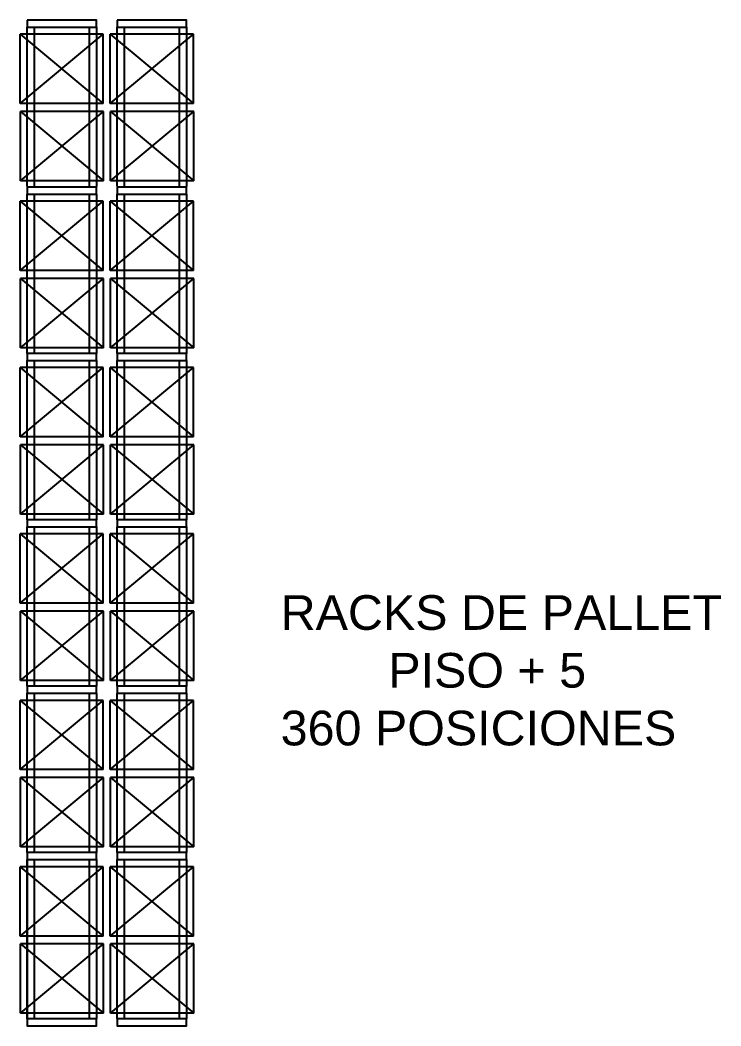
# Model space of a CAD drawing. Header units: millimetres. Extents: x 64 to 660, y 33 to 427.
# Drawn here: x 402.54 to 412.65, y 350.06 to 364.57 of the extents above; entities that cross this region are included whole.
import ezdxf

# ---------------------------------------------------------------- set-up
doc = ezdxf.new("R2010")
doc.units = ezdxf.units.MM
doc.layers.add('Equipamientos OCASA', color=10, linetype='Continuous')
doc.styles.add('ARIAL', font='arial.ttf')

msp = doc.modelspace()

# ---------------------------------------------------------------- linework, layer by layer
at = {"layer": 'Equipamientos OCASA', "color": 252}
for p, q in [((402.741, 364.567, 0), (402.641, 364.567, 0)), ((402.641, 364.567, 0), (402.641, 364.557, 0)), ((402.641, 364.567, 0), (402.641, 364.467, 0)), ((403.641, 364.567, 0), (402.641, 364.567, 0)), ((402.641, 364.567, 0), (402.641, 364.557, 0)), ((402.641, 364.567, 0), (402.641, 364.467, 0)), ((403.641, 364.567, 0), (402.641, 364.567, 0)), ((403.641, 364.567, 0), (403.541, 364.567, 0)), ((403.641, 364.467, 0), (403.641, 364.567, 0)), ((403.641, 364.467, 0), (403.641, 364.567, 0)), ((404.041, 364.567, 0), (403.941, 364.567, 0)), ((403.941, 364.567, 0), (403.941, 364.557, 0)), ((403.941, 364.567, 0), (403.941, 364.467, 0)), ((404.941, 364.567, 0), (403.941, 364.567, 0)), ((403.941, 364.567, 0), (403.941, 364.557, 0)), ((403.941, 364.567, 0), (403.941, 364.467, 0)), ((404.941, 364.567, 0), (403.941, 364.567, 0)), ((404.941, 364.567, 0), (404.841, 364.567, 0)), ((404.941, 364.467, 0), (404.941, 364.567, 0)), ((404.941, 364.467, 0), (404.941, 364.567, 0)), ((402.54, 363.364, 0), (402.54, 364.364, 0)), ((403.74, 364.364, 0), (402.54, 364.364, 0)), ((402.54, 364.364, 0), (403.74, 363.364, 0)), ((402.54, 363.364, 0), (403.74, 364.364, 0)), ((402.641, 364.467, 0), (403.641, 364.467, 0)), ((402.641, 364.467, 0), (403.641, 364.467, 0)), ((402.641, 364.467, 0), (402.741, 364.467, 0)), ((402.641, 362.167, 0), (402.641, 364.467, 0)), ((402.741, 364.467, 0), (402.741, 362.167, 0)), ((403.541, 364.467, 0), (403.641, 364.467, 0)), ((403.541, 362.167, 0), (403.541, 364.467, 0)), ((403.641, 364.467, 0), (403.641, 362.167, 0)), ((403.74, 363.364, 0), (403.74, 364.364, 0)), ((403.84, 363.364, 0), (403.84, 364.364, 0)), ((405.04, 364.364, 0), (403.84, 364.364, 0)), ((403.84, 364.364, 0), (405.04, 363.364, 0)), ((403.84, 363.364, 0), (405.04, 364.364, 0)), ((403.941, 364.467, 0), (404.941, 364.467, 0)), ((403.941, 364.467, 0), (404.941, 364.467, 0)), ((403.941, 364.467, 0), (404.041, 364.467, 0)), ((403.941, 362.167, 0), (403.941, 364.467, 0)), ((404.041, 364.467, 0), (404.041, 362.167, 0)), ((404.841, 364.467, 0), (404.941, 364.467, 0)), ((404.841, 362.167, 0), (404.841, 364.467, 0)), ((404.941, 364.467, 0), (404.941, 362.167, 0)), ((405.04, 363.364, 0), (405.04, 364.364, 0)), ((403.74, 363.364, 0), (402.54, 363.364, 0)), ((405.04, 363.364, 0), (403.84, 363.364, 0)), ((402.544, 362.249, 0), (402.544, 363.249, 0)), ((403.744, 363.249, 0), (402.544, 363.249, 0)), ((402.544, 363.249, 0), (403.744, 362.249, 0)), ((402.544, 362.249, 0), (403.744, 363.249, 0)), ((403.744, 362.249, 0), (403.744, 363.249, 0)), ((403.844, 362.249, 0), (403.844, 363.249, 0)), ((405.044, 363.249, 0), (403.844, 363.249, 0)), ((403.844, 363.249, 0), (405.044, 362.249, 0)), ((403.844, 362.249, 0), (405.044, 363.249, 0)), ((405.044, 362.249, 0), (405.044, 363.249, 0)), ((403.744, 362.249, 0), (402.544, 362.249, 0)), ((405.044, 362.249, 0), (403.844, 362.249, 0)), ((402.741, 362.157, 0), (402.641, 362.157, 0)), ((402.641, 362.157, 0), (402.641, 362.147, 0)), ((402.641, 362.157, 0), (402.641, 362.057, 0)), ((403.641, 362.157, 0), (402.641, 362.157, 0)), ((402.641, 362.157, 0), (402.641, 362.147, 0)), ((402.641, 362.157, 0), (402.641, 362.057, 0)), ((403.641, 362.157, 0), (402.641, 362.157, 0)), ((402.641, 359.757, 0), (402.641, 362.057, 0)), ((402.641, 362.057, 0), (403.641, 362.057, 0)), ((402.641, 362.057, 0), (403.641, 362.057, 0)), ((402.641, 362.057, 0), (402.741, 362.057, 0)), ((402.741, 362.057, 0), (402.741, 359.757, 0)), ((403.641, 362.157, 0), (403.541, 362.157, 0)), ((403.541, 359.757, 0), (403.541, 362.057, 0)), ((403.541, 362.057, 0), (403.641, 362.057, 0)), ((403.641, 362.057, 0), (403.641, 362.157, 0)), ((403.641, 362.057, 0), (403.641, 362.157, 0)), ((403.641, 362.057, 0), (403.641, 359.757, 0)), ((404.041, 362.157, 0), (403.941, 362.157, 0)), ((403.941, 362.157, 0), (403.941, 362.147, 0)), ((403.941, 362.157, 0), (403.941, 362.057, 0)), ((404.941, 362.157, 0), (403.941, 362.157, 0)), ((403.941, 362.157, 0), (403.941, 362.147, 0)), ((403.941, 362.157, 0), (403.941, 362.057, 0)), ((404.941, 362.157, 0), (403.941, 362.157, 0)), ((403.941, 359.757, 0), (403.941, 362.057, 0)), ((403.941, 362.057, 0), (404.941, 362.057, 0)), ((403.941, 362.057, 0), (404.941, 362.057, 0)), ((403.941, 362.057, 0), (404.041, 362.057, 0)), ((404.041, 362.057, 0), (404.041, 359.757, 0)), ((404.941, 362.157, 0), (404.841, 362.157, 0)), ((404.841, 359.757, 0), (404.841, 362.057, 0)), ((404.841, 362.057, 0), (404.941, 362.057, 0)), ((404.941, 362.057, 0), (404.941, 362.157, 0)), ((404.941, 362.057, 0), (404.941, 362.157, 0)), ((404.941, 362.057, 0), (404.941, 359.757, 0)), ((402.54, 360.954, 0), (402.54, 361.954, 0)), ((403.74, 361.954, 0), (402.54, 361.954, 0)), ((402.54, 361.954, 0), (403.74, 360.954, 0)), ((402.54, 360.954, 0), (403.74, 361.954, 0)), ((403.74, 360.954, 0), (403.74, 361.954, 0)), ((403.84, 360.954, 0), (403.84, 361.954, 0)), ((405.04, 361.954, 0), (403.84, 361.954, 0)), ((403.84, 361.954, 0), (405.04, 360.954, 0)), ((403.84, 360.954, 0), (405.04, 361.954, 0)), ((405.04, 360.954, 0), (405.04, 361.954, 0)), ((403.74, 360.954, 0), (402.54, 360.954, 0)), ((405.04, 360.954, 0), (403.84, 360.954, 0)), ((402.544, 359.839, 0), (402.544, 360.839, 0)), ((403.744, 360.839, 0), (402.544, 360.839, 0)), ((402.544, 360.839, 0), (403.744, 359.839, 0)), ((402.544, 359.839, 0), (403.744, 360.839, 0)), ((403.744, 359.839, 0), (403.744, 360.839, 0)), ((403.844, 359.839, 0), (403.844, 360.839, 0)), ((405.044, 360.839, 0), (403.844, 360.839, 0)), ((403.844, 360.839, 0), (405.044, 359.839, 0)), ((403.844, 359.839, 0), (405.044, 360.839, 0)), ((405.044, 359.839, 0), (405.044, 360.839, 0)), ((403.744, 359.839, 0), (402.544, 359.839, 0)), ((402.741, 359.757, 0), (402.641, 359.757, 0)), ((402.641, 359.757, 0), (402.641, 359.747, 0)), ((402.641, 359.757, 0), (402.641, 359.657, 0)), ((403.641, 359.757, 0), (402.641, 359.757, 0)), ((402.641, 359.757, 0), (402.641, 359.747, 0)), ((402.641, 359.757, 0), (402.641, 359.657, 0)), ((403.641, 359.757, 0), (402.641, 359.757, 0)), ((403.641, 359.757, 0), (403.541, 359.757, 0)), ((403.641, 359.657, 0), (403.641, 359.757, 0)), ((403.641, 359.657, 0), (403.641, 359.757, 0)), ((405.044, 359.839, 0), (403.844, 359.839, 0)), ((404.041, 359.757, 0), (403.941, 359.757, 0)), ((403.941, 359.757, 0), (403.941, 359.747, 0)), ((403.941, 359.757, 0), (403.941, 359.657, 0)), ((404.941, 359.757, 0), (403.941, 359.757, 0)), ((403.941, 359.757, 0), (403.941, 359.747, 0)), ((403.941, 359.757, 0), (403.941, 359.657, 0)), ((404.941, 359.757, 0), (403.941, 359.757, 0)), ((404.941, 359.757, 0), (404.841, 359.757, 0)), ((404.941, 359.657, 0), (404.941, 359.757, 0)), ((404.941, 359.657, 0), (404.941, 359.757, 0)), ((402.641, 357.357, 0), (402.641, 359.657, 0)), ((402.641, 359.657, 0), (403.641, 359.657, 0)), ((402.641, 359.657, 0), (403.641, 359.657, 0)), ((402.641, 359.657, 0), (402.741, 359.657, 0)), ((402.741, 359.657, 0), (402.741, 357.357, 0)), ((403.541, 357.357, 0), (403.541, 359.657, 0)), ((403.541, 359.657, 0), (403.641, 359.657, 0)), ((403.641, 359.657, 0), (403.641, 357.357, 0)), ((403.941, 357.357, 0), (403.941, 359.657, 0)), ((403.941, 359.657, 0), (404.941, 359.657, 0)), ((403.941, 359.657, 0), (404.941, 359.657, 0)), ((403.941, 359.657, 0), (404.041, 359.657, 0)), ((404.041, 359.657, 0), (404.041, 357.357, 0)), ((404.841, 357.357, 0), (404.841, 359.657, 0)), ((404.841, 359.657, 0), (404.941, 359.657, 0)), ((404.941, 359.657, 0), (404.941, 357.357, 0)), ((402.54, 358.554, 0), (402.54, 359.554, 0)), ((403.74, 359.554, 0), (402.54, 359.554, 0)), ((402.54, 359.554, 0), (403.74, 358.554, 0)), ((402.54, 358.554, 0), (403.74, 359.554, 0)), ((403.74, 358.554, 0), (403.74, 359.554, 0)), ((403.84, 358.554, 0), (403.84, 359.554, 0)), ((405.04, 359.554, 0), (403.84, 359.554, 0)), ((403.84, 359.554, 0), (405.04, 358.554, 0)), ((403.84, 358.554, 0), (405.04, 359.554, 0)), ((405.04, 358.554, 0), (405.04, 359.554, 0)), ((403.74, 358.554, 0), (402.54, 358.554, 0)), ((405.04, 358.554, 0), (403.84, 358.554, 0)), ((402.544, 357.439, 0), (402.544, 358.439, 0)), ((403.744, 358.439, 0), (402.544, 358.439, 0)), ((402.544, 358.439, 0), (403.744, 357.439, 0)), ((402.544, 357.439, 0), (403.744, 358.439, 0)), ((403.744, 357.439, 0), (403.744, 358.439, 0)), ((403.844, 357.439, 0), (403.844, 358.439, 0)), ((405.044, 358.439, 0), (403.844, 358.439, 0)), ((403.844, 358.439, 0), (405.044, 357.439, 0)), ((403.844, 357.439, 0), (405.044, 358.439, 0)), ((405.044, 357.439, 0), (405.044, 358.439, 0)), ((403.744, 357.439, 0), (402.544, 357.439, 0)), ((405.044, 357.439, 0), (403.844, 357.439, 0)), ((402.741, 357.357, 0), (402.641, 357.357, 0)), ((402.641, 357.357, 0), (402.641, 357.347, 0)), ((402.641, 357.357, 0), (402.641, 357.257, 0)), ((403.641, 357.357, 0), (402.641, 357.357, 0)), ((402.641, 357.357, 0), (402.641, 357.347, 0)), ((402.641, 357.357, 0), (402.641, 357.257, 0)), ((403.641, 357.357, 0), (402.641, 357.357, 0)), ((402.641, 354.957, 0), (402.641, 357.257, 0)), ((402.641, 357.257, 0), (403.641, 357.257, 0)), ((402.641, 357.257, 0), (403.641, 357.257, 0)), ((402.641, 357.257, 0), (402.741, 357.257, 0)), ((402.741, 357.257, 0), (402.741, 354.957, 0)), ((403.641, 357.357, 0), (403.541, 357.357, 0)), ((403.541, 354.957, 0), (403.541, 357.257, 0)), ((403.541, 357.257, 0), (403.641, 357.257, 0)), ((403.641, 357.257, 0), (403.641, 357.357, 0)), ((403.641, 357.257, 0), (403.641, 357.357, 0)), ((403.641, 357.257, 0), (403.641, 354.957, 0)), ((404.041, 357.357, 0), (403.941, 357.357, 0)), ((403.941, 357.357, 0), (403.941, 357.347, 0)), ((403.941, 357.357, 0), (403.941, 357.257, 0)), ((404.941, 357.357, 0), (403.941, 357.357, 0)), ((403.941, 357.357, 0), (403.941, 357.347, 0)), ((403.941, 357.357, 0), (403.941, 357.257, 0)), ((404.941, 357.357, 0), (403.941, 357.357, 0)), ((403.941, 354.957, 0), (403.941, 357.257, 0)), ((403.941, 357.257, 0), (404.941, 357.257, 0)), ((403.941, 357.257, 0), (404.941, 357.257, 0)), ((403.941, 357.257, 0), (404.041, 357.257, 0)), ((404.041, 357.257, 0), (404.041, 354.957, 0)), ((404.941, 357.357, 0), (404.841, 357.357, 0)), ((404.841, 354.957, 0), (404.841, 357.257, 0)), ((404.841, 357.257, 0), (404.941, 357.257, 0)), ((404.941, 357.257, 0), (404.941, 357.357, 0)), ((404.941, 357.257, 0), (404.941, 357.357, 0)), ((404.941, 357.257, 0), (404.941, 354.957, 0)), ((402.54, 356.154, 0), (402.54, 357.154, 0)), ((403.74, 357.154, 0), (402.54, 357.154, 0)), ((402.54, 357.154, 0), (403.74, 356.154, 0)), ((402.54, 356.154, 0), (403.74, 357.154, 0)), ((403.74, 356.154, 0), (403.74, 357.154, 0)), ((403.84, 356.154, 0), (403.84, 357.154, 0)), ((405.04, 357.154, 0), (403.84, 357.154, 0)), ((403.84, 357.154, 0), (405.04, 356.154, 0)), ((403.84, 356.154, 0), (405.04, 357.154, 0)), ((405.04, 356.154, 0), (405.04, 357.154, 0)), ((403.74, 356.154, 0), (402.54, 356.154, 0)), ((405.04, 356.154, 0), (403.84, 356.154, 0)), ((402.544, 355.039, 0), (402.544, 356.039, 0)), ((403.744, 356.039, 0), (402.544, 356.039, 0)), ((402.544, 356.039, 0), (403.744, 355.039, 0)), ((402.544, 355.039, 0), (403.744, 356.039, 0)), ((403.744, 355.039, 0), (403.744, 356.039, 0)), ((403.844, 355.039, 0), (403.844, 356.039, 0)), ((405.044, 356.039, 0), (403.844, 356.039, 0)), ((403.844, 356.039, 0), (405.044, 355.039, 0)), ((403.844, 355.039, 0), (405.044, 356.039, 0)), ((405.044, 355.039, 0), (405.044, 356.039, 0)), ((403.744, 355.039, 0), (402.544, 355.039, 0)), ((402.641, 354.957, 0), (402.641, 354.947, 0)), ((402.641, 354.957, 0), (402.641, 354.857, 0)), ((403.641, 354.957, 0), (402.641, 354.957, 0)), ((402.741, 354.957, 0), (402.641, 354.957, 0)), ((402.641, 354.957, 0), (402.641, 354.947, 0)), ((402.641, 354.957, 0), (402.641, 354.857, 0)), ((403.641, 354.957, 0), (402.641, 354.957, 0)), ((402.641, 354.957, 0), (402.641, 354.947, 0)), ((402.641, 354.957, 0), (402.641, 354.857, 0)), ((403.641, 354.957, 0), (402.641, 354.957, 0)), ((403.641, 354.957, 0), (403.541, 354.957, 0)), ((403.641, 354.857, 0), (403.641, 354.957, 0)), ((403.641, 354.857, 0), (403.641, 354.957, 0)), ((405.044, 355.039, 0), (403.844, 355.039, 0)), ((404.941, 354.957, 0), (403.941, 354.957, 0)), ((404.041, 354.957, 0), (403.941, 354.957, 0)), ((403.941, 354.957, 0), (403.941, 354.947, 0)), ((403.941, 354.957, 0), (403.941, 354.857, 0)), ((404.941, 354.957, 0), (403.941, 354.957, 0)), ((403.941, 354.957, 0), (403.941, 354.947, 0)), ((403.941, 354.957, 0), (403.941, 354.857, 0)), ((404.941, 354.957, 0), (403.941, 354.957, 0)), ((404.941, 354.957, 0), (404.841, 354.957, 0)), ((404.941, 354.857, 0), (404.941, 354.957, 0)), ((404.941, 354.857, 0), (404.941, 354.957, 0)), ((402.641, 354.857, 0), (403.641, 354.857, 0)), ((402.641, 354.857, 0), (402.741, 354.857, 0)), ((402.641, 352.557, 0), (402.641, 354.857, 0)), ((402.641, 354.857, 0), (403.641, 354.857, 0)), ((402.641, 354.857, 0), (403.641, 354.857, 0)), ((402.641, 354.857, 0), (402.741, 354.857, 0)), ((402.741, 354.857, 0), (402.741, 352.557, 0)), ((403.541, 352.557, 0), (403.541, 354.857, 0)), ((403.541, 354.857, 0), (403.641, 354.857, 0)), ((403.641, 354.857, 0), (403.641, 352.557, 0)), ((403.941, 354.857, 0), (404.941, 354.857, 0)), ((403.941, 352.557, 0), (403.941, 354.857, 0)), ((403.941, 354.857, 0), (404.941, 354.857, 0)), ((403.941, 354.857, 0), (404.941, 354.857, 0)), ((403.941, 354.857, 0), (404.041, 354.857, 0)), ((404.041, 354.857, 0), (404.041, 352.557, 0)), ((404.841, 352.557, 0), (404.841, 354.857, 0)), ((404.841, 354.857, 0), (404.941, 354.857, 0)), ((404.941, 354.857, 0), (404.941, 352.557, 0)), ((402.54, 353.754, 0), (402.54, 354.754, 0)), ((403.74, 354.754, 0), (402.54, 354.754, 0)), ((402.54, 354.754, 0), (403.74, 353.754, 0)), ((402.54, 353.754, 0), (403.74, 354.754, 0)), ((403.74, 353.754, 0), (403.74, 354.754, 0)), ((403.84, 353.754, 0), (403.84, 354.754, 0)), ((405.04, 354.754, 0), (403.84, 354.754, 0)), ((403.84, 354.754, 0), (405.04, 353.754, 0)), ((403.84, 353.754, 0), (405.04, 354.754, 0)), ((405.04, 353.754, 0), (405.04, 354.754, 0)), ((403.74, 353.754, 0), (402.54, 353.754, 0)), ((402.544, 352.639, 0), (402.544, 353.639, 0)), ((403.744, 353.639, 0), (402.544, 353.639, 0)), ((402.544, 353.639, 0), (403.744, 352.639, 0)), ((402.544, 352.639, 0), (403.744, 353.639, 0)), ((403.744, 352.639, 0), (403.744, 353.639, 0)), ((405.04, 353.754, 0), (403.84, 353.754, 0)), ((403.844, 352.639, 0), (403.844, 353.639, 0)), ((405.044, 353.639, 0), (403.844, 353.639, 0)), ((403.844, 353.639, 0), (405.044, 352.639, 0)), ((403.844, 352.639, 0), (405.044, 353.639, 0)), ((405.044, 352.639, 0), (405.044, 353.639, 0)), ((403.744, 352.639, 0), (402.544, 352.639, 0)), ((405.044, 352.639, 0), (403.844, 352.639, 0)), ((402.741, 352.557, 0), (402.641, 352.557, 0)), ((402.641, 352.557, 0), (402.641, 352.547, 0)), ((402.641, 352.557, 0), (402.641, 352.457, 0)), ((403.641, 352.557, 0), (402.641, 352.557, 0)), ((402.641, 352.557, 0), (402.641, 352.547, 0)), ((402.641, 352.557, 0), (402.641, 352.457, 0)), ((403.641, 352.557, 0), (402.641, 352.557, 0)), ((402.641, 352.457, 0), (402.641, 350.157, 0)), ((402.641, 352.457, 0), (403.641, 352.457, 0)), ((402.641, 352.457, 0), (403.641, 352.457, 0)), ((402.641, 352.457, 0), (402.741, 352.457, 0)), ((402.641, 350.157, 0), (402.641, 352.457, 0)), ((402.741, 352.457, 0), (402.741, 350.157, 0)), ((403.641, 352.557, 0), (403.541, 352.557, 0)), ((403.541, 352.457, 0), (403.641, 352.457, 0)), ((403.541, 350.157, 0), (403.541, 352.457, 0)), ((403.641, 352.457, 0), (403.641, 352.557, 0)), ((403.641, 352.457, 0), (403.641, 352.557, 0)), ((403.641, 352.457, 0), (403.641, 350.157, 0)), ((404.041, 352.557, 0), (403.941, 352.557, 0)), ((403.941, 352.557, 0), (403.941, 352.547, 0)), ((403.941, 352.557, 0), (403.941, 352.457, 0)), ((404.941, 352.557, 0), (403.941, 352.557, 0)), ((403.941, 352.557, 0), (403.941, 352.547, 0)), ((403.941, 352.557, 0), (403.941, 352.457, 0)), ((404.941, 352.557, 0), (403.941, 352.557, 0)), ((403.941, 352.457, 0), (404.941, 352.457, 0)), ((403.941, 352.457, 0), (404.941, 352.457, 0)), ((403.941, 352.457, 0), (404.041, 352.457, 0)), ((403.941, 350.157, 0), (403.941, 352.457, 0)), ((404.041, 352.457, 0), (404.041, 350.157, 0)), ((404.941, 352.557, 0), (404.841, 352.557, 0)), ((404.841, 352.457, 0), (404.941, 352.457, 0)), ((404.841, 350.157, 0), (404.841, 352.457, 0)), ((404.941, 352.457, 0), (404.941, 352.557, 0)), ((404.941, 352.457, 0), (404.941, 352.557, 0)), ((404.941, 352.457, 0), (404.941, 350.157, 0)), ((402.54, 351.354, 0), (402.54, 352.354, 0)), ((403.74, 352.354, 0), (402.54, 352.354, 0)), ((402.54, 352.354, 0), (403.74, 351.354, 0)), ((402.54, 351.354, 0), (403.74, 352.354, 0)), ((403.74, 351.354, 0), (403.74, 352.354, 0)), ((403.84, 351.354, 0), (403.84, 352.354, 0)), ((405.04, 352.354, 0), (403.84, 352.354, 0)), ((403.84, 352.354, 0), (405.04, 351.354, 0)), ((403.84, 351.354, 0), (405.04, 352.354, 0)), ((405.04, 351.354, 0), (405.04, 352.354, 0)), ((403.74, 351.354, 0), (402.54, 351.354, 0)), ((405.04, 351.354, 0), (403.84, 351.354, 0)), ((402.544, 350.239, 0), (402.544, 351.239, 0)), ((403.744, 351.239, 0), (402.544, 351.239, 0)), ((402.544, 351.239, 0), (403.744, 350.239, 0)), ((402.544, 350.239, 0), (403.744, 351.239, 0)), ((403.744, 350.239, 0), (403.744, 351.239, 0)), ((403.844, 350.239, 0), (403.844, 351.239, 0)), ((405.044, 351.239, 0), (403.844, 351.239, 0)), ((403.844, 351.239, 0), (405.044, 350.239, 0)), ((403.844, 350.239, 0), (405.044, 351.239, 0)), ((405.044, 350.239, 0), (405.044, 351.239, 0)), ((403.744, 350.239, 0), (402.544, 350.239, 0)), ((402.741, 350.157, 0), (402.641, 350.157, 0)), ((402.641, 350.157, 0), (402.641, 350.147, 0)), ((402.641, 350.157, 0), (402.641, 350.057, 0)), ((403.641, 350.157, 0), (402.641, 350.157, 0)), ((402.641, 350.157, 0), (402.641, 350.147, 0)), ((402.641, 350.157, 0), (402.641, 350.057, 0)), ((403.641, 350.157, 0), (402.641, 350.157, 0)), ((403.641, 350.157, 0), (403.541, 350.157, 0)), ((403.641, 350.057, 0), (403.641, 350.157, 0)), ((403.641, 350.057, 0), (403.641, 350.157, 0)), ((405.044, 350.239, 0), (403.844, 350.239, 0)), ((404.041, 350.157, 0), (403.941, 350.157, 0)), ((403.941, 350.157, 0), (403.941, 350.147, 0)), ((403.941, 350.157, 0), (403.941, 350.057, 0)), ((404.941, 350.157, 0), (403.941, 350.157, 0)), ((403.941, 350.157, 0), (403.941, 350.147, 0)), ((403.941, 350.157, 0), (403.941, 350.057, 0)), ((404.941, 350.157, 0), (403.941, 350.157, 0)), ((404.941, 350.157, 0), (404.841, 350.157, 0)), ((404.941, 350.057, 0), (404.941, 350.157, 0)), ((404.941, 350.057, 0), (404.941, 350.157, 0)), ((402.641, 350.057, 0), (403.641, 350.057, 0)), ((402.641, 350.057, 0), (403.641, 350.057, 0)), ((402.641, 350.057, 0), (402.741, 350.057, 0)), ((403.541, 350.057, 0), (403.641, 350.057, 0)), ((403.941, 350.057, 0), (404.941, 350.057, 0)), ((403.941, 350.057, 0), (404.941, 350.057, 0)), ((403.941, 350.057, 0), (404.041, 350.057, 0)), ((404.841, 350.057, 0), (404.941, 350.057, 0))]:
    msp.add_line(p, q, dxfattribs=at)
at = {"layer": 'Equipamientos OCASA', "color": 252, "elevation": 0}
for points in [[(402.641, 364.567), (402.641, 364.467), (403.641, 364.467), (403.641, 364.567)], [(402.641, 364.567), (402.641, 364.467), (403.641, 364.467), (403.641, 364.567)], [(403.941, 364.567), (403.941, 364.467), (404.941, 364.467), (404.941, 364.567)], [(403.941, 364.567), (403.941, 364.467), (404.941, 364.467), (404.941, 364.567)], [(402.641, 362.157), (402.641, 362.057), (403.641, 362.057), (403.641, 362.157)], [(402.641, 362.157), (402.641, 362.057), (403.641, 362.057), (403.641, 362.157)], [(403.941, 362.157), (403.941, 362.057), (404.941, 362.057), (404.941, 362.157)], [(403.941, 362.157), (403.941, 362.057), (404.941, 362.057), (404.941, 362.157)], [(402.641, 359.757), (402.641, 359.657), (403.641, 359.657), (403.641, 359.757)], [(402.641, 359.757), (402.641, 359.657), (403.641, 359.657), (403.641, 359.757)], [(403.941, 359.757), (403.941, 359.657), (404.941, 359.657), (404.941, 359.757)], [(403.941, 359.757), (403.941, 359.657), (404.941, 359.657), (404.941, 359.757)], [(402.641, 357.357), (402.641, 357.257), (403.641, 357.257), (403.641, 357.357)], [(402.641, 357.357), (402.641, 357.257), (403.641, 357.257), (403.641, 357.357)], [(403.941, 357.357), (403.941, 357.257), (404.941, 357.257), (404.941, 357.357)], [(403.941, 357.357), (403.941, 357.257), (404.941, 357.257), (404.941, 357.357)], [(402.641, 354.957), (402.641, 354.857), (403.641, 354.857), (403.641, 354.957)], [(402.641, 354.957), (402.641, 354.857), (403.641, 354.857), (403.641, 354.957)], [(402.641, 354.957), (402.641, 354.857), (403.641, 354.857), (403.641, 354.957)], [(402.641, 354.957), (402.641, 354.857), (403.641, 354.857), (403.641, 354.957)], [(403.941, 354.957), (403.941, 354.857), (404.941, 354.857), (404.941, 354.957)], [(403.941, 354.957), (403.941, 354.857), (404.941, 354.857), (404.941, 354.957)], [(403.941, 354.957), (403.941, 354.857), (404.941, 354.857), (404.941, 354.957)], [(403.941, 354.957), (403.941, 354.857), (404.941, 354.857), (404.941, 354.957)], [(402.641, 352.557), (402.641, 352.457), (403.641, 352.457), (403.641, 352.557)], [(402.641, 352.557), (402.641, 352.457), (403.641, 352.457), (403.641, 352.557)], [(403.941, 352.557), (403.941, 352.457), (404.941, 352.457), (404.941, 352.557)], [(403.941, 352.557), (403.941, 352.457), (404.941, 352.457), (404.941, 352.557)], [(402.641, 350.157), (402.641, 350.057), (403.641, 350.057), (403.641, 350.157)], [(402.641, 350.157), (402.641, 350.057), (403.641, 350.057), (403.641, 350.157)], [(403.941, 350.157), (403.941, 350.057), (404.941, 350.057), (404.941, 350.157)], [(403.941, 350.157), (403.941, 350.057), (404.941, 350.057), (404.941, 350.157)]]:
    msp.add_lwpolyline(points, close=True, dxfattribs=at)

# ---------------------------------------------------------------- texts
at = {"layer": 'Equipamientos OCASA', "color": 252, "insert": (406.298, 356.271, 0), "char_height": 0.5, "attachment_point": 1, "style": 'ARIAL'}
msp.add_mtext_dynamic_manual_height_columns('RACKS DE PALLET\\P        PISO + 5 \\P360 POSICIONES', width=8.82693, gutter_width=10, heights=[0], dxfattribs=at)

doc.saveas('drawing.dxf')
